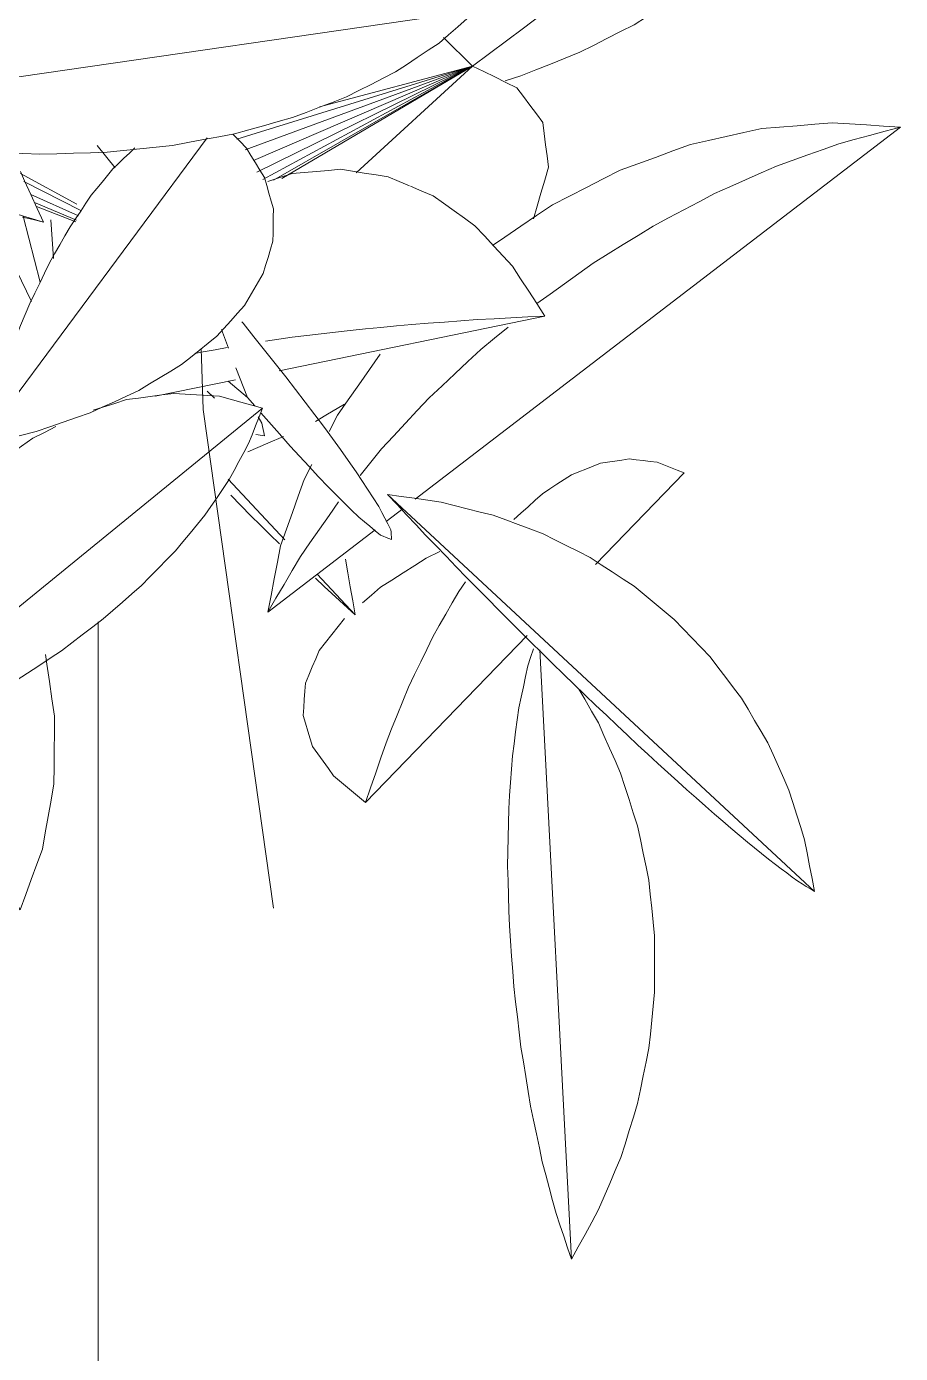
# Model space of a CAD drawing. Header units: metres. Extents: x 13.9 to 26.7, y -0.2 to 3.2.
# Drawn here: x 16.7562 to 16.8175, y 2.1301 to 2.2232 of the extents above; entities that cross this region are included whole.
import ezdxf

# ---------------------------------------------------------------- set-up
doc = ezdxf.new("R2010")
doc.units = ezdxf.units.M
for name, color, linetype, lineweight in [('Importações nas famílias', 10, 'Continuous', 5), ('Quadro estrutural', 7, 'Continuous', 5), ('Vegetação', 7, 'Continuous', 5)]:
    doc.layers.add(name, color=color, linetype=linetype, lineweight=lineweight)

# ---------------------------------------------------------------- blocks, each defined once
blk = doc.blocks.new('Planta_pergolado_12200 - plantas pergolado_skp_Component_12-V128-Corte 1')
at = {"layer": 'Importações nas famílias'}
blk.add_line((16.730251, 1.06212), (16.700287, 1.089993), dxfattribs=at)
at = {"layer": 'Importações nas famílias', "flags": 128}
for points in [[(16.700287, 1.089993), (16.700953, 1.089281), (16.70162, 1.08857), (16.702287, 1.087859), (16.702954, 1.087147)], [(16.704052, 1.089455), (16.703111, 1.08959), (16.702169, 1.089724), (16.701228, 1.089858), (16.700287, 1.089993)], [(16.707704, 1.08853), (16.706791, 1.088761), (16.705878, 1.088993), (16.704965, 1.089224), (16.704052, 1.089455)], [(16.711203, 1.087227), (16.710328, 1.087553), (16.709453, 1.087878), (16.708579, 1.088204), (16.707704, 1.08853)], [(16.702954, 1.087147), (16.703669, 1.086404), (16.704385, 1.08566), (16.705101, 1.084917), (16.705817, 1.084173)], [(16.714509, 1.085561), (16.713683, 1.085978), (16.712856, 1.086394), (16.712029, 1.086811), (16.711203, 1.087227)], [(16.717587, 1.083551), (16.716817, 1.084054), (16.716048, 1.084556), (16.715279, 1.085059), (16.714509, 1.085561)], [(16.705817, 1.084173), (16.706564, 1.083415), (16.707312, 1.082657), (16.70806, 1.081899), (16.708808, 1.081141)], [(16.720401, 1.081218), (16.719697, 1.081802), (16.718994, 1.082385), (16.71829, 1.082968), (16.717587, 1.083551)], [(16.708808, 1.081141), (16.709571, 1.080386), (16.710333, 1.079631), (16.711096, 1.078876), (16.711858, 1.078121)], [(16.72292, 1.07859), (16.72229, 1.079247), (16.72166, 1.079904), (16.72103, 1.080561), (16.720401, 1.081218)], [(16.711858, 1.078121), (16.712618, 1.077387), (16.713377, 1.076653), (16.714136, 1.075919), (16.714895, 1.075185)], [(16.725117, 1.075694), (16.724568, 1.076418), (16.724019, 1.077142), (16.723469, 1.077866), (16.72292, 1.07859)], [(16.714895, 1.075185), (16.715634, 1.074489), (16.716372, 1.073793), (16.71711, 1.073097), (16.717848, 1.072401)], [(16.726967, 1.072563), (16.726505, 1.073346), (16.726042, 1.074128), (16.72558, 1.074911), (16.725117, 1.075694)], [(16.717848, 1.072401), (16.718548, 1.071759), (16.719248, 1.071117), (16.719948, 1.070476), (16.720647, 1.069834)], [(16.72845, 1.069232), (16.728079, 1.070065), (16.727708, 1.070897), (16.727338, 1.07173), (16.726967, 1.072563)], [(16.720647, 1.069834), (16.721293, 1.069262), (16.721938, 1.06869), (16.722583, 1.068118), (16.723228, 1.067545)], [(16.729548, 1.065738), (16.729273, 1.066612), (16.728999, 1.067485), (16.728724, 1.068359), (16.72845, 1.069232)], [(16.723228, 1.067545), (16.723803, 1.067056), (16.724378, 1.066567), (16.724953, 1.066077), (16.725528, 1.065588)], [(16.725528, 1.065588), (16.726019, 1.065193), (16.726511, 1.064798), (16.727003, 1.064403), (16.727494, 1.064008)], [(16.730251, 1.06212), (16.730075, 1.063024), (16.729899, 1.063929), (16.729724, 1.064833), (16.729548, 1.065738)], [(16.727494, 1.064008), (16.727891, 1.063717), (16.728288, 1.063426), (16.728684, 1.063134), (16.729081, 1.062843)], [(16.729081, 1.062843), (16.729373, 1.062662), (16.729666, 1.062481), (16.729958, 1.062301), (16.730251, 1.06212)]]:
    blk.add_lwpolyline(points, dxfattribs=at)
blk = doc.blocks.new('Planta_pergolado_12200 - plantas pergolado_skp_Component_12-V129-Corte 1')
at = {"layer": 'Importações nas famílias'}
blk.add_line((16.713184, 1.036307), (16.710977, 1.079085), dxfattribs=at)
at = {"layer": 'Importações nas famílias', "flags": 128}
for points in [[(16.710517, 1.079166), (16.71032, 1.07856), (16.710123, 1.077955)], [(16.710123, 1.077955), (16.709966, 1.077222), (16.70981, 1.076489), (16.709653, 1.075756), (16.709496, 1.075023)], [(16.715077, 1.07396), (16.714598, 1.074792), (16.714119, 1.075624), (16.713711, 1.076334)], [(16.709496, 1.075023), (16.709384, 1.07418), (16.709271, 1.073337), (16.709158, 1.072494), (16.709046, 1.071651)], [(16.716636, 1.070427), (16.716246, 1.07131), (16.715856, 1.072193), (16.715467, 1.073077), (16.715077, 1.07396)], [(16.709046, 1.071651), (16.708979, 1.070717), (16.708913, 1.069784), (16.708847, 1.06885), (16.708781, 1.067916)], [(16.717821, 1.066729), (16.717525, 1.067653), (16.717228, 1.068578), (16.716932, 1.069502), (16.716636, 1.070427)], [(16.708781, 1.067916), (16.708763, 1.066914), (16.708745, 1.065912), (16.708727, 1.06491), (16.708709, 1.063908)], [(16.718619, 1.062907), (16.71842, 1.063862), (16.71822, 1.064818), (16.718021, 1.065773), (16.717821, 1.066729)], [(16.708709, 1.063908), (16.70874, 1.06286), (16.708771, 1.061813), (16.708801, 1.060766), (16.708832, 1.059719)], [(16.719022, 1.059004), (16.718921, 1.05998), (16.71882, 1.060955), (16.71872, 1.061931), (16.718619, 1.062907)], [(16.708832, 1.059719), (16.70891, 1.058651), (16.708989, 1.057583), (16.709067, 1.056515), (16.709146, 1.055448)], [(16.719024, 1.055063), (16.719023, 1.056048), (16.719023, 1.057033), (16.719022, 1.058019), (16.719022, 1.059004)], [(16.709146, 1.055448), (16.70927, 1.054385), (16.709395, 1.053321), (16.709519, 1.052258), (16.709644, 1.051195)], [(16.718626, 1.051127), (16.718725, 1.052111), (16.718825, 1.053095), (16.718924, 1.054079), (16.719024, 1.055063)], [(16.709644, 1.051195), (16.709811, 1.050161), (16.709979, 1.049128), (16.710146, 1.048094), (16.710314, 1.04706)], [(16.717832, 1.047241), (16.71803, 1.048213), (16.718229, 1.049184), (16.718427, 1.050156), (16.718626, 1.051127)], [(16.710314, 1.04706), (16.710521, 1.04608), (16.710727, 1.045101), (16.710934, 1.044121), (16.711141, 1.043141)], [(16.716651, 1.043448), (16.716946, 1.044397), (16.717241, 1.045345), (16.717536, 1.046293), (16.717832, 1.047241)], [(16.715095, 1.03979), (16.715484, 1.040705), (16.715873, 1.041619), (16.716262, 1.042534), (16.716651, 1.043448)], [(16.711141, 1.043141), (16.711382, 1.042238), (16.711623, 1.041334), (16.711864, 1.040431), (16.712105, 1.039528)], [(16.712105, 1.039528), (16.712375, 1.038723), (16.712644, 1.037918), (16.712914, 1.037112), (16.713184, 1.036307)], [(16.713184, 1.036307), (16.713662, 1.037178), (16.71414, 1.038049), (16.714618, 1.038919), (16.715095, 1.03979)]]:
    blk.add_lwpolyline(points, dxfattribs=at)
blk = doc.blocks.new('Planta_pergolado_12200 - plantas pergolado_skp_Component_12-V890-Corte 1')
at = {"layer": 'Importações nas famílias'}
blk.add_line((16.768877, 2.215402), (16.752853, 2.193777), dxfattribs=at)
at = {"layer": 'Importações nas famílias', "flags": 128}
for points in [[(16.771643, 2.214693), (16.771175, 2.215171), (16.770706, 2.215649)], [(16.763813, 2.214711), (16.763429, 2.214341), (16.763045, 2.213972), (16.76266, 2.213602), (16.762276, 2.213233)], [(16.772907, 2.212614), (16.772591, 2.213134), (16.772275, 2.213654), (16.771959, 2.214174), (16.771643, 2.214693)], [(16.762276, 2.213233), (16.761896, 2.212769), (16.761516, 2.212305), (16.761135, 2.211842), (16.760755, 2.211378)], [(16.773532, 2.210417), (16.773376, 2.210967), (16.77322, 2.211516), (16.773064, 2.212065), (16.772907, 2.212614)], [(16.760755, 2.211378), (16.760382, 2.210826), (16.76001, 2.210274), (16.759638, 2.209721), (16.759265, 2.209169)], [(16.773503, 2.208154), (16.77351, 2.20872), (16.773517, 2.209285), (16.773525, 2.209851), (16.773532, 2.210417)], [(16.759265, 2.209169), (16.758905, 2.208534), (16.758545, 2.207899), (16.758184, 2.207264), (16.757824, 2.206629)], [(16.77282, 2.205876), (16.77299, 2.206446), (16.773161, 2.207015), (16.773332, 2.207584), (16.773503, 2.208154)], [(16.757824, 2.206629), (16.75748, 2.205919), (16.757136, 2.205208), (16.756792, 2.204498), (16.756448, 2.203787)], [(16.771499, 2.203639), (16.771829, 2.204198), (16.772159, 2.204758), (16.77249, 2.205317), (16.77282, 2.205876)], [(16.756448, 2.203787), (16.756123, 2.203009), (16.755799, 2.202231), (16.755475, 2.201452), (16.755151, 2.200674)], [(16.769572, 2.201494), (16.770054, 2.20203), (16.770536, 2.202567), (16.771017, 2.203103), (16.771499, 2.203639)], [(16.767084, 2.199492), (16.767706, 2.199992), (16.768328, 2.200493), (16.76895, 2.200994), (16.769572, 2.201494)], [(16.755151, 2.200674), (16.75485, 2.199837), (16.754549, 2.199), (16.754249, 2.198162), (16.753948, 2.197325)], [(16.764093, 2.197679), (16.764841, 2.198132), (16.765589, 2.198586), (16.766336, 2.199039), (16.767084, 2.199492)], [(16.753948, 2.197325), (16.753674, 2.196438), (16.753401, 2.195551), (16.753127, 2.194664), (16.752853, 2.193777)], [(16.760669, 2.196099), (16.761525, 2.196494), (16.762381, 2.196889), (16.763237, 2.197284), (16.764093, 2.197679)], [(16.756893, 2.194788), (16.757837, 2.195116), (16.758781, 2.195443), (16.759725, 2.195771), (16.760669, 2.196099)], [(16.752853, 2.193777), (16.753863, 2.19403), (16.754873, 2.194282), (16.755883, 2.194535), (16.756893, 2.194788)]]:
    blk.add_lwpolyline(points, dxfattribs=at)
blk = doc.blocks.new('Planta_pergolado_12200 - plantas pergolado_skp_Component_12-V891-Corte 1')
at = {"layer": 'Importações nas famílias'}
for p, q in [((16.740222, 2.214642), (16.747721, 2.212395)), ((16.755399, 2.210094), (16.757402, 2.209494))]:
    blk.add_line(p, q, dxfattribs=at)
at = {"layer": 'Importações nas famílias', "flags": 128}
for points in [[(16.746174, 2.212422), (16.747058, 2.212176), (16.747942, 2.21193)], [(16.757402, 2.209494), (16.75696, 2.210461), (16.756519, 2.211428), (16.756078, 2.212395), (16.755778, 2.213053)], [(16.755938, 2.209852), (16.75667, 2.209673), (16.757402, 2.209494)]]:
    blk.add_lwpolyline(points, dxfattribs=at)
blk = doc.blocks.new('Planta_pergolado_12200 - plantas pergolado_skp_Component_12-V893-Corte 1')
at = {"layer": 'Importações nas famílias'}
blk.add_line((16.741189, 2.170685), (16.77277, 2.19644), dxfattribs=at)
at = {"layer": 'Importações nas famílias', "flags": 128}
for points in [[(16.766538, 2.197471), (16.765713, 2.197362), (16.764887, 2.197254), (16.764062, 2.197145), (16.763236, 2.197037)], [(16.769741, 2.19727), (16.768941, 2.19732), (16.76814, 2.19737), (16.767339, 2.197421), (16.766538, 2.197471)], [(16.763236, 2.197037), (16.762405, 2.196772), (16.761574, 2.196508), (16.760884, 2.196288)], [(16.77277, 2.19644), (16.772013, 2.196648), (16.771256, 2.196855), (16.770499, 2.197063), (16.769741, 2.19727)], [(16.771794, 2.193948), (16.772038, 2.194571), (16.772282, 2.195194), (16.772526, 2.195817), (16.77277, 2.19644)], [(16.758279, 2.19515), (16.757462, 2.194735), (16.756645, 2.194321)], [(16.756645, 2.194321), (16.755861, 2.193767), (16.755077, 2.193212), (16.754294, 2.192658), (16.75351, 2.192103)], [(16.770439, 2.191429), (16.770778, 2.192059), (16.771116, 2.192689), (16.771455, 2.193318), (16.771794, 2.193948)], [(16.75351, 2.192103), (16.752778, 2.191422), (16.752046, 2.19074), (16.751314, 2.190058), (16.750582, 2.189377)], [(16.768721, 2.188912), (16.76915, 2.189541), (16.76958, 2.190171), (16.770009, 2.1908), (16.770439, 2.191429)], [(16.750582, 2.189377), (16.749919, 2.188584), (16.749256, 2.187791), (16.748593, 2.186999)], [(16.766659, 2.186424), (16.767174, 2.187046), (16.76769, 2.187668), (16.768205, 2.18829), (16.768721, 2.188912)], [(16.764275, 2.183992), (16.764871, 2.1846), (16.765467, 2.185208), (16.766063, 2.185816), (16.766659, 2.186424)], [(16.746772, 2.184436), (16.746193, 2.18355), (16.745614, 2.182665)], [(16.761597, 2.181645), (16.762267, 2.182232), (16.762936, 2.182819), (16.763606, 2.183406), (16.764275, 2.183992)], [(16.745614, 2.182665), (16.745133, 2.181708), (16.744652, 2.180751), (16.744171, 2.179794), (16.743691, 2.178837)], [(16.758654, 2.179408), (16.75939, 2.179967), (16.760126, 2.180527), (16.760861, 2.181086), (16.761597, 2.181645)], [(16.743691, 2.178837), (16.743319, 2.177831), (16.742947, 2.176825), (16.742576, 2.175819), (16.742204, 2.174813)], [(16.755478, 2.177306), (16.756272, 2.177831), (16.757066, 2.178357), (16.75786, 2.178882), (16.758654, 2.179408)], [(16.752106, 2.175362), (16.752949, 2.175848), (16.753792, 2.176334), (16.754635, 2.17682), (16.755478, 2.177306)], [(16.748574, 2.173597), (16.749457, 2.174038), (16.75034, 2.17448), (16.751223, 2.174921), (16.752106, 2.175362)], [(16.742204, 2.174813), (16.74195, 2.173781), (16.741697, 2.172749), (16.741443, 2.171717), (16.741189, 2.170685)], [(16.744921, 2.172033), (16.745834, 2.172424), (16.746748, 2.172815), (16.747661, 2.173206), (16.748574, 2.173597)], [(16.741189, 2.170685), (16.742122, 2.171022), (16.743055, 2.171359), (16.743988, 2.171696), (16.744921, 2.172033)]]:
    blk.add_lwpolyline(points, dxfattribs=at)
blk = doc.blocks.new('Planta_pergolado_12200 - plantas pergolado_skp_Component_17-V894-Corte 1')
at = {"layer": 'Importações nas famílias'}
for p, q in [((16.731131, 2.246565), (16.731791, 2.245897)), ((16.734578, 2.238673), (16.733928, 2.239553)), ((16.735282, 2.237777), (16.734578, 2.238673)), ((16.761172, 2.214869), (16.762439, 2.213309)), ((16.755777, 2.212914), (16.759731, 2.210761)), ((16.756018, 2.212334), (16.76001, 2.210306)), ((16.756519, 2.211442), (16.759855, 2.209928)), ((16.756777, 2.210862), (16.759726, 2.209642)), ((16.759664, 2.209502), (16.7569, 2.210592)), ((16.770387, 2.200639), (16.769884, 2.201954)), ((16.77131, 2.202501), (16.771403, 2.20239)), ((16.771714, 2.197173), (16.770909, 2.199276)), ((16.77037, 2.198323), (16.771714, 2.197173)), ((16.771714, 2.197173), (16.77037, 2.198323)), ((16.769402, 2.197141), (16.76889, 2.197633)), ((16.772228, 2.196589), (16.771714, 2.197173)), ((16.772463, 2.195825), (16.772713, 2.195375))]:
    blk.add_line(p, q, dxfattribs=at)
at = {"layer": 'Importações nas famílias', "flags": 128}
for points in [[(16.727947, 2.252295), (16.727816, 2.25261), (16.727684, 2.252925), (16.727552, 2.253239)], [(16.728242, 2.253506), (16.728511, 2.253334), (16.728779, 2.253162)], [(16.729248, 2.250161), (16.728923, 2.250694), (16.728597, 2.251228), (16.728272, 2.251762), (16.727947, 2.252295)], [(16.728779, 2.253162), (16.729227, 2.252757), (16.729675, 2.252351)], [(16.731234, 2.247295), (16.730737, 2.248011), (16.730241, 2.248728), (16.729744, 2.249444), (16.729248, 2.250161)], [(16.728534, 2.24762), (16.728499, 2.247843), (16.728465, 2.248066), (16.72843, 2.248289), (16.728396, 2.248512)], [(16.728396, 2.248512), (16.728618, 2.248422), (16.728841, 2.248331), (16.729064, 2.248241), (16.729287, 2.24815)], [(16.729287, 2.24815), (16.729748, 2.247754), (16.730209, 2.247358), (16.73067, 2.246962), (16.731131, 2.246565)], [(16.771403, 2.20239), (16.772155, 2.201451), (16.772908, 2.200512), (16.77366, 2.199572), (16.774413, 2.198633)], [(16.774413, 2.198633), (16.77509, 2.197745), (16.775768, 2.196857), (16.776445, 2.195968), (16.777123, 2.19508)], [(16.774703, 2.193772), (16.773956, 2.194622), (16.773209, 2.195472), (16.772643, 2.196116)], [(16.772916, 2.194495), (16.772765, 2.19452), (16.772614, 2.194544), (16.772462, 2.194569), (16.772311, 2.194594)], [(16.772713, 2.195375), (16.772764, 2.195155), (16.772815, 2.194935), (16.772866, 2.194715), (16.772916, 2.194495)], [(16.777123, 2.19508), (16.777679, 2.194304), (16.778235, 2.193527), (16.778792, 2.192751), (16.779348, 2.191974)], [(16.777372, 2.190906), (16.776705, 2.191622), (16.776038, 2.192339), (16.775371, 2.193055), (16.774703, 2.193772)], [(16.779348, 2.191974), (16.779745, 2.191362), (16.780142, 2.19075), (16.780539, 2.190139), (16.780936, 2.189527)], [(16.779539, 2.188771), (16.778997, 2.189305), (16.778456, 2.189838), (16.777914, 2.190372), (16.777372, 2.190906)], [(16.780936, 2.189527), (16.781147, 2.189121), (16.781358, 2.188715), (16.781569, 2.18831), (16.781779, 2.187904)], [(16.781056, 2.187513), (16.780677, 2.187827), (16.780298, 2.188142), (16.779918, 2.188456), (16.779539, 2.188771)], [(16.78182, 2.187217), (16.781629, 2.187291), (16.781438, 2.187365), (16.781247, 2.187439), (16.781056, 2.187513)], [(16.781779, 2.187904), (16.78179, 2.187732), (16.7818, 2.187561), (16.78181, 2.187389), (16.78182, 2.187217)]]:
    blk.add_lwpolyline(points, dxfattribs=at)
blk = doc.blocks.new('Planta_pergolado_12200 - plantas pergolado_skp_Component_16-V895-Corte 1')
for name, p in [('Planta_pergolado_12200 - plantas pergolado_skp_Component_17-V894-Corte 1', (0, 0)), ('Planta_pergolado_12200 - plantas pergolado_skp_Component_12-V890-Corte 1', (0, 0)), ('Planta_pergolado_12200 - plantas pergolado_skp_Component_12-V891-Corte 1', (0, 0)), ('Planta_pergolado_12200 - plantas pergolado_skp_Component_12-V893-Corte 1', (0, 0)), ('Planta_pergolado_12200 - plantas pergolado_skp_Component_12-V128-Corte 1', (0.081263, 1.100383)), ('Planta_pergolado_12200 - plantas pergolado_skp_Component_12-V129-Corte 1', (0.081263, 1.100383))]:
    blk.add_blockref(name, p)
blk = doc.blocks.new('Planta_pergolado_12200 - plantas pergolado_skp_-3067442-Corte 1')
at = {"layer": 'Importações nas famílias'}
for p, q in [((16.768612, 2.196333), (16.768463, 2.20062)), ((16.773545, 2.161345), (16.768612, 2.196333))]:
    blk.add_line(p, q, dxfattribs=at)
blk.add_blockref('Planta_pergolado_12200 - plantas pergolado_skp_Component_16-V895-Corte 1', (0, 0))
blk = doc.blocks.new('Planta_pergolado_12200 - plantas pergolado_skp_-3067443-Corte 1')
blk.add_blockref('Planta_pergolado_12200 - plantas pergolado_skp_-3067442-Corte 1', (0, 0))
blk = doc.blocks.new('Planta_pergolado_12200 - plantas pergolado_skp_Component_12-V2168-Corte 1')
at = {"layer": 'Importações nas famílias'}
for p, q in [((16.802347, 2.191892), (16.796137, 2.185459)), ((16.784258, 2.185906), (16.785216, 2.186373)), ((16.787013, 2.184247), (16.786537, 2.18356)), ((16.791335, 2.180486), (16.779998, 2.168743))]:
    blk.add_line(p, q, dxfattribs=at)
at = {"layer": 'Importações nas famílias', "flags": 128}
for points in [[(16.79849, 2.192867), (16.797988, 2.192793), (16.797486, 2.192719), (16.796983, 2.192645), (16.796481, 2.192571)], [(16.800452, 2.19264), (16.799962, 2.192697), (16.799471, 2.192753), (16.79898, 2.19281), (16.79849, 2.192867)], [(16.802347, 2.191892), (16.801874, 2.192079), (16.8014, 2.192266), (16.800926, 2.192453), (16.800452, 2.19264)], [(16.794449, 2.191755), (16.793941, 2.191424), (16.793433, 2.191092), (16.792925, 2.190761), (16.792417, 2.190429)], [(16.796481, 2.192571), (16.795973, 2.192367), (16.795465, 2.192163), (16.794957, 2.191959), (16.794449, 2.191755)], [(16.792417, 2.190429), (16.791914, 2.189973), (16.791411, 2.189518), (16.790908, 2.189062), (16.790406, 2.188607)], [(16.781042, 2.183857), (16.781846, 2.184369), (16.78265, 2.184881), (16.783454, 2.185394), (16.784258, 2.185906)], [(16.779781, 2.182766), (16.780411, 2.183311), (16.781042, 2.183857)], [(16.786537, 2.18356), (16.786084, 2.182768), (16.78563, 2.181976), (16.785177, 2.181184), (16.784723, 2.180392)], [(16.776751, 2.179413), (16.777194, 2.179978), (16.777636, 2.180544), (16.778078, 2.181109), (16.77852, 2.181675)], [(16.784723, 2.180392), (16.784297, 2.179504), (16.78387, 2.178616), (16.783443, 2.177728), (16.783016, 2.17684)], [(16.775778, 2.177123), (16.776021, 2.177695), (16.776264, 2.178268), (16.776508, 2.17884), (16.776751, 2.179413)], [(16.775621, 2.174859), (16.77566, 2.175425), (16.775699, 2.175991), (16.775738, 2.176557), (16.775778, 2.177123)], [(16.783016, 2.17684), (16.782621, 2.175865), (16.782226, 2.174891), (16.781831, 2.173917), (16.781436, 2.172942)], [(16.776286, 2.172674), (16.77612, 2.17322), (16.775954, 2.173766), (16.775787, 2.174312), (16.775621, 2.174859)], [(16.777757, 2.170619), (16.777389, 2.171133), (16.777021, 2.171646), (16.776654, 2.17216), (16.776286, 2.172674)], [(16.781436, 2.172942), (16.781076, 2.171892), (16.780717, 2.170843), (16.780358, 2.169793), (16.779998, 2.168743)], [(16.779998, 2.168743), (16.779438, 2.169212), (16.778878, 2.169681), (16.778317, 2.17015), (16.777757, 2.170619)]]:
    blk.add_lwpolyline(points, dxfattribs=at)
blk = doc.blocks.new('Planta_pergolado_12200 - plantas pergolado_skp_Component_12-V2169-Corte 1')
at = {"layer": 'Importações nas famílias'}
for p, q in [((16.792584, 2.2029), (16.773948, 2.19906)), ((16.770879, 2.198428), (16.765243, 2.197266))]:
    blk.add_line(p, q, dxfattribs=at)
at = {"layer": 'Importações nas famílias', "flags": 128}
for points in [[(16.774846, 2.212905), (16.775697, 2.212979), (16.776548, 2.213053), (16.777399, 2.213127), (16.778251, 2.2132)], [(16.778251, 2.2132), (16.779082, 2.213069), (16.779913, 2.212938), (16.780745, 2.212807), (16.781576, 2.212675)], [(16.773143, 2.212351), (16.773994, 2.212628), (16.774846, 2.212905)], [(16.781576, 2.212675), (16.782368, 2.212342), (16.783078, 2.212043)], [(16.78316, 2.212009), (16.783952, 2.211676), (16.784744, 2.211342)], [(16.784744, 2.211342), (16.785477, 2.210815), (16.786211, 2.210288), (16.786945, 2.20976), (16.787679, 2.209233)], [(16.787679, 2.209233), (16.788337, 2.208524), (16.788996, 2.207815), (16.789654, 2.207106), (16.790313, 2.206397)], [(16.790313, 2.206397), (16.790881, 2.205522), (16.791449, 2.204648), (16.792016, 2.203774), (16.792584, 2.2029)], [(16.792584, 2.2029), (16.791395, 2.202837), (16.790205, 2.202774), (16.789016, 2.202711), (16.787826, 2.202648)], [(16.783252, 2.202312), (16.782167, 2.202208), (16.781082, 2.202105), (16.779997, 2.202001), (16.778912, 2.201897)], [(16.787826, 2.202648), (16.786683, 2.202564), (16.785539, 2.20248), (16.784395, 2.202396), (16.783252, 2.202312)], [(16.774854, 2.201408), (16.773922, 2.201268), (16.772989, 2.201128)], [(16.778912, 2.201897), (16.777897, 2.201775), (16.776883, 2.201652), (16.775869, 2.20153), (16.774854, 2.201408)], [(16.770284, 2.200693), (16.769444, 2.200537), (16.768604, 2.200382), (16.76801, 2.200272)]]:
    blk.add_lwpolyline(points, dxfattribs=at)
blk = doc.blocks.new('Planta_pergolado_12200 - plantas pergolado_skp_Component_12-V2170-Corte 1')
at = {"layer": 'Importações nas famílias'}
for p, q in [((16.817535, 2.216164), (16.78349, 2.190053)), ((16.777447, 2.194807), (16.778034, 2.195937)), ((16.775688, 2.19142), (16.776241, 2.192485)), ((16.782632, 2.189395), (16.781446, 2.188486)), ((16.780668, 2.187889), (16.77314, 2.182115))]:
    blk.add_line(p, q, dxfattribs=at)
at = {"layer": 'Importações nas famílias', "flags": 128}
for points in [[(16.802806, 2.214936), (16.804056, 2.215215), (16.805306, 2.215495), (16.806556, 2.215774), (16.807806, 2.216054)], [(16.807806, 2.216054), (16.809043, 2.216157), (16.81028, 2.21626), (16.811518, 2.216363), (16.812755, 2.216466)], [(16.812755, 2.216466), (16.81395, 2.216391), (16.815145, 2.216315), (16.81634, 2.21624), (16.817535, 2.216164)], [(16.817535, 2.216164), (16.816454, 2.21587), (16.815372, 2.215577), (16.814291, 2.215283), (16.813209, 2.214989)], [(16.813209, 2.214989), (16.812118, 2.214599), (16.811026, 2.214208), (16.809934, 2.213818), (16.808843, 2.213427)], [(16.797872, 2.213139), (16.799106, 2.213588), (16.800339, 2.214037), (16.801573, 2.214486), (16.802806, 2.214936)], [(16.793119, 2.210705), (16.794307, 2.211313), (16.795496, 2.211922), (16.796684, 2.21253), (16.797872, 2.213139)], [(16.808843, 2.213427), (16.807753, 2.212944), (16.806663, 2.212461), (16.805573, 2.211978), (16.804483, 2.211495)], [(16.804483, 2.211495), (16.803408, 2.210924), (16.802332, 2.210354), (16.801256, 2.209784), (16.80018, 2.209213)], [(16.788912, 2.207862), (16.789774, 2.208445), (16.790889, 2.209198), (16.792004, 2.209951), (16.793119, 2.210705)], [(16.80018, 2.209213), (16.79913, 2.208562), (16.798081, 2.207911), (16.797031, 2.20726), (16.795981, 2.206609)], [(16.795981, 2.206609), (16.794969, 2.205884), (16.793957, 2.205159), (16.792944, 2.204434), (16.792016, 2.20377)], [(16.790005, 2.202129), (16.789042, 2.201338), (16.788079, 2.200548)], [(16.778034, 2.195937), (16.778782, 2.197007), (16.77953, 2.198078), (16.780279, 2.199149), (16.781027, 2.200219)], [(16.788079, 2.200548), (16.787175, 2.199701), (16.786271, 2.198854), (16.785367, 2.198007), (16.784463, 2.197159)], [(16.784463, 2.197159), (16.783629, 2.196265), (16.782795, 2.19537), (16.781961, 2.194476), (16.781127, 2.193581)], [(16.781127, 2.193581), (16.780371, 2.192649), (16.779616, 2.191717)], [(16.774043, 2.186777), (16.774455, 2.187938), (16.774866, 2.189099), (16.775277, 2.19026), (16.775688, 2.19142)], [(16.778105, 2.189853), (16.777437, 2.188894), (16.776769, 2.187935), (16.776101, 2.186976), (16.775433, 2.186017)], [(16.77314, 2.182115), (16.773366, 2.183281), (16.773592, 2.184446), (16.773817, 2.185612), (16.774043, 2.186777)], [(16.775433, 2.186017), (16.77486, 2.185042), (16.774286, 2.184066), (16.773713, 2.183091), (16.77314, 2.182115)]]:
    blk.add_lwpolyline(points, dxfattribs=at)
blk = doc.blocks.new('Planta_pergolado_12200 - plantas pergolado_skp_Component_17-V2172-Corte 1')
at = {"layer": 'Importações nas famílias'}
for p, q in [((16.787515, 2.220452), (16.785471, 2.222449)), ((16.787515, 2.220452), (16.77097, 2.215313)), ((16.787515, 2.220452), (16.771548, 2.214579)), ((16.787515, 2.220452), (16.772144, 2.213821)), ((16.787515, 2.220452), (16.772363, 2.212998)), ((16.787515, 2.220452), (16.772792, 2.212484)), ((16.787515, 2.220452), (16.773552, 2.212436)), ((16.787515, 2.220452), (16.774122, 2.212553)), ((16.776778, 2.217587), (16.787515, 2.220452)), ((16.787515, 2.220452), (16.779332, 2.212958)), ((16.757177, 2.205281), (16.755972, 2.209922)), ((16.758115, 2.206934), (16.757923, 2.209646)), ((16.756563, 2.203932), (16.754822, 2.207503))]:
    blk.add_line(p, q, dxfattribs=at)
at = {"layer": 'Importações nas famílias', "flags": 128}
for points in [[(16.792264, 2.223996), (16.791077, 2.22311), (16.78989, 2.222224), (16.788702, 2.221338), (16.787515, 2.220452)], [(16.787515, 2.220452), (16.788292, 2.220068), (16.78907, 2.219685), (16.789847, 2.219302), (16.790624, 2.218918)], [(16.790624, 2.218918), (16.791078, 2.218313), (16.791531, 2.217708), (16.791985, 2.217103), (16.792439, 2.216498)], [(16.792439, 2.216498), (16.792538, 2.215712), (16.792637, 2.214927), (16.792736, 2.214141), (16.792835, 2.213355)], [(16.792835, 2.213355), (16.792573, 2.212443), (16.79231, 2.21153), (16.792048, 2.210617), (16.791794, 2.209733)], [(16.778518, 2.196709), (16.777208, 2.195931), (16.776493, 2.195507)], [(16.77425, 2.194446), (16.773132, 2.193966), (16.771749, 2.193372)]]:
    blk.add_lwpolyline(points, dxfattribs=at)
blk = doc.blocks.new('Planta_pergolado_12200 - plantas pergolado_skp_Component_16-V2173-Corte 1')
for name in ['Planta_pergolado_12200 - plantas pergolado_skp_Component_17-V2172-Corte 1', 'Planta_pergolado_12200 - plantas pergolado_skp_Component_12-V2170-Corte 1', 'Planta_pergolado_12200 - plantas pergolado_skp_Component_12-V2169-Corte 1', 'Planta_pergolado_12200 - plantas pergolado_skp_Component_12-V2168-Corte 1']:
    blk.add_blockref(name, (0, 0))
blk = doc.blocks.new('Planta_pergolado_12200 - plantas pergolado_skp_-V2184-Corte 1')
blk.add_blockref('Planta_pergolado_12200 - plantas pergolado_skp_Component_16-V2173-Corte 1', (0, 0))
blk = doc.blocks.new('Planta_pergolado_12200 - plantas pergolado_skp_-3067412-Corte 1')
blk.add_blockref('Planta_pergolado_12200 - plantas pergolado_skp_-V2184-Corte 1', (0, 0))
blk = doc.blocks.new('Planta_pergolado_12200 - plantas pergolado_skp_Component_12-V2213-Corte 1')
at = {"layer": 'Importações nas famílias'}
for p, q in [((16.774345, 2.187197), (16.770363, 2.191453)), ((16.776478, 2.184505), (16.777093, 2.183921)), ((16.779274, 2.181931), (16.77661, 2.184777))]:
    blk.add_line(p, q, dxfattribs=at)
at = {"layer": 'Importações nas famílias', "flags": 128}
for points in [[(16.770538, 2.190317), (16.771247, 2.189602), (16.771956, 2.188887)], [(16.771956, 2.188887), (16.772625, 2.18823), (16.773295, 2.187572), (16.773965, 2.186915)], [(16.779274, 2.181931), (16.779102, 2.182909), (16.77893, 2.183888), (16.778758, 2.184866), (16.778586, 2.185845)], [(16.777093, 2.183921), (16.777638, 2.183423), (16.778183, 2.182926), (16.778729, 2.182428), (16.779274, 2.181931)]]:
    blk.add_lwpolyline(points, dxfattribs=at)
blk = doc.blocks.new('Planta_pergolado_12200 - plantas pergolado_skp_Component_16-V2214-Corte 1')
blk.add_blockref('Planta_pergolado_12200 - plantas pergolado_skp_Component_12-V2213-Corte 1', (0, 0))
blk = doc.blocks.new('Planta_pergolado_12200 - plantas pergolado_skp_Component_12-V2283-Corte 1')
at = {"layer": 'Importações nas famílias'}
for p, q in [((16.81014, 2.233401), (16.796357, 2.228523)), ((16.790908, 2.219762), (16.789809, 2.219422))]:
    blk.add_line(p, q, dxfattribs=at)
at = {"layer": 'Importações nas famílias', "flags": 128}
for points in [[(16.799973, 2.237494), (16.80093, 2.237317), (16.801893, 2.237139), (16.802856, 2.23696), (16.803819, 2.236782)], [(16.803819, 2.236782), (16.804673, 2.236438), (16.805528, 2.236094), (16.806382, 2.23575), (16.807237, 2.235407)], [(16.807237, 2.235407), (16.807963, 2.234905), (16.808689, 2.234404), (16.809414, 2.233902), (16.81014, 2.233401)], [(16.81014, 2.233401), (16.8096, 2.2327), (16.809059, 2.231999), (16.808518, 2.231298), (16.807977, 2.230597)], [(16.807977, 2.230597), (16.807322, 2.229939), (16.806666, 2.229282), (16.80601, 2.228625), (16.805354, 2.227968)], [(16.805354, 2.227968), (16.80459, 2.227362), (16.803827, 2.226756), (16.803063, 2.226151), (16.802299, 2.225545)], [(16.802299, 2.225545), (16.801436, 2.224997), (16.800573, 2.224449), (16.79971, 2.223901), (16.798847, 2.223353)], [(16.798847, 2.223353), (16.797894, 2.22287), (16.796942, 2.222386), (16.795989, 2.221902), (16.795036, 2.221419)], [(16.795036, 2.221419), (16.794004, 2.221004), (16.792972, 2.22059), (16.79194, 2.220176), (16.790908, 2.219762)]]:
    blk.add_lwpolyline(points, dxfattribs=at)
blk = doc.blocks.new('Planta_pergolado_12200 - plantas pergolado_skp_Component_12-V2285-Corte 1')
at = {"layer": 'Importações nas famílias'}
for p, q in [((16.744844, 2.181085), (16.744497, 2.181717)), ((16.742379, 2.176027), (16.741731, 2.176991)), ((16.755767, 2.161229), (16.748856, 2.173792))]:
    blk.add_line(p, q, dxfattribs=at)
at = {"layer": 'Importações nas famílias', "flags": 128}
for points in [[(16.741731, 2.176991), (16.741123, 2.178023), (16.740516, 2.179055)], [(16.757536, 2.179136), (16.757635, 2.178468), (16.757815, 2.177253), (16.757996, 2.176038), (16.758176, 2.174824)], [(16.758176, 2.174824), (16.758165, 2.173631), (16.758154, 2.172439), (16.758142, 2.171247), (16.758131, 2.170055)], [(16.749896, 2.166406), (16.749187, 2.167203), (16.748477, 2.167999), (16.747767, 2.168796), (16.747058, 2.169593)], [(16.758131, 2.170055), (16.757929, 2.168913), (16.757726, 2.167771), (16.757524, 2.166629), (16.757322, 2.165487)], [(16.75281, 2.163607), (16.752082, 2.164307), (16.751353, 2.165006), (16.750625, 2.165706), (16.749896, 2.166406)], [(16.757322, 2.165487), (16.756933, 2.164423), (16.756544, 2.163358), (16.756155, 2.162294), (16.755767, 2.161229)], [(16.755767, 2.161229), (16.755027, 2.161824), (16.754288, 2.162418), (16.753549, 2.163013), (16.75281, 2.163607)]]:
    blk.add_lwpolyline(points, dxfattribs=at)
blk = doc.blocks.new('Planta_pergolado_12200 - plantas pergolado_skp_Component_16-V2289-Corte 1')
for name in ['Planta_pergolado_12200 - plantas pergolado_skp_Component_12-V2283-Corte 1', 'Planta_pergolado_12200 - plantas pergolado_skp_Component_12-V2285-Corte 1']:
    blk.add_blockref(name, (0, 0))
blk = doc.blocks.new('Planta_pergolado_12200 - plantas pergolado_skp_-V2293-Corte 1')
blk.add_blockref('Planta_pergolado_12200 - plantas pergolado_skp_Component_16-V2289-Corte 1', (0, 0))
blk = doc.blocks.new('Planta_pergolado_12200 - plantas pergolado_skp_-3067414-Corte 1')
for name in ['Planta_pergolado_12200 - plantas pergolado_skp_-V2293-Corte 1', 'Planta_pergolado_12200 - plantas pergolado_skp_Component_16-V2214-Corte 1']:
    blk.add_blockref(name, (0, 0))
blk = doc.blocks.new('Planta_pergolado_12200 - plantas pergolado_skp_Component_12-V1766-Corte 1')
at = {"layer": 'Importações nas famílias'}
blk.add_line((16.607018, 2.230387), (16.556613, 2.225751), dxfattribs=at)
at = {"layer": 'Importações nas famílias', "flags": 128}
for points in [[(16.580014, 2.237695), (16.581247, 2.237883), (16.58248, 2.238072), (16.583713, 2.23826), (16.584945, 2.238449)], [(16.584945, 2.238449), (16.586132, 2.238483), (16.587318, 2.238517), (16.588504, 2.238551), (16.58969, 2.238585)], [(16.58969, 2.238585), (16.590802, 2.238464), (16.591914, 2.238342), (16.593026, 2.238221), (16.594138, 2.2381)], [(16.575012, 2.236341), (16.576263, 2.236679), (16.577513, 2.237018), (16.578764, 2.237356), (16.580014, 2.237695)], [(16.594138, 2.2381), (16.595149, 2.237826), (16.59616, 2.237552), (16.597172, 2.237279), (16.598183, 2.237005)], [(16.598183, 2.237005), (16.59907, 2.236585), (16.599957, 2.236166), (16.600844, 2.235746), (16.601731, 2.235326)], [(16.570057, 2.234418), (16.571296, 2.234899), (16.572535, 2.235379), (16.573774, 2.23586), (16.575012, 2.236341)], [(16.601731, 2.235326), (16.602473, 2.23477), (16.603215, 2.234214), (16.603957, 2.233659), (16.6047, 2.233103)], [(16.565265, 2.231972), (16.566463, 2.232584), (16.567661, 2.233195), (16.568859, 2.233807), (16.570057, 2.234418)], [(16.6047, 2.233103), (16.605279, 2.232424), (16.605859, 2.231745), (16.606438, 2.231066), (16.607018, 2.230387)], [(16.560748, 2.229061), (16.561878, 2.229788), (16.563007, 2.230516), (16.564136, 2.231244), (16.565265, 2.231972)], [(16.607018, 2.230387), (16.606332, 2.229851), (16.605646, 2.229316), (16.60496, 2.22878), (16.604274, 2.228244)], [(16.556613, 2.225751), (16.557647, 2.226578), (16.558681, 2.227406), (16.559715, 2.228233), (16.560748, 2.229061)], [(16.604274, 2.228244), (16.603486, 2.227778), (16.602698, 2.227312), (16.60191, 2.226845), (16.601123, 2.226379)], [(16.601123, 2.226379), (16.600242, 2.225987), (16.599361, 2.225595), (16.59848, 2.225203), (16.5976, 2.224811)], [(16.561384, 2.2243), (16.560191, 2.224663), (16.558999, 2.225026), (16.557806, 2.225388), (16.556613, 2.225751)], [(16.5976, 2.224811), (16.596636, 2.224497), (16.595672, 2.224184), (16.594708, 2.223871), (16.593745, 2.223558)], [(16.566225, 2.223169), (16.565014, 2.223452), (16.563804, 2.223735), (16.562594, 2.224017), (16.561384, 2.2243)], [(16.593745, 2.223558), (16.592708, 2.223326), (16.591672, 2.223095), (16.590636, 2.222864), (16.5896, 2.222633)], [(16.571081, 2.222372), (16.569867, 2.222571), (16.568653, 2.222771), (16.567439, 2.22297), (16.566225, 2.223169)], [(16.5896, 2.222633), (16.588502, 2.222487), (16.587405, 2.22234), (16.586308, 2.222194), (16.585211, 2.222048)], [(16.5759, 2.221916), (16.574696, 2.22203), (16.573491, 2.222144), (16.572286, 2.222258), (16.571081, 2.222372)], [(16.580628, 2.221808), (16.579446, 2.221835), (16.578264, 2.221862), (16.577082, 2.221889), (16.5759, 2.221916)], [(16.585211, 2.222048), (16.584065, 2.221988), (16.582919, 2.221928), (16.581773, 2.221868), (16.580628, 2.221808)]]:
    blk.add_lwpolyline(points, dxfattribs=at)
blk = doc.blocks.new('Planta_pergolado_12200 - plantas pergolado_skp_Component_16-V2377-Corte 1')
at = {"rotation": 2.999999999999923}
blk.add_blockref('Planta_pergolado_12200 - plantas pergolado_skp_Component_12-V1766-Corte 1', (0.320254, -0.872126), dxfattribs=at)
blk = doc.blocks.new('Planta_pergolado_12200 - plantas pergolado_skp_-3067415-Corte 1')
blk.add_blockref('Planta_pergolado_12200 - plantas pergolado_skp_Component_16-V2377-Corte 1', (0, 0))
blk = doc.blocks.new('Planta_pergolado_12200 - plantas pergolado_skp_-3067416-Corte 1')
blk.add_blockref('Planta_pergolado_12200 - plantas pergolado_skp_-3067415-Corte 1', (0, 0))
blk = doc.blocks.new('Planta_pergolado_12200 - plantas pergolado_skp_-3067421-Corte 1')
for name in ['Planta_pergolado_12200 - plantas pergolado_skp_-3067414-Corte 1', 'Planta_pergolado_12200 - plantas pergolado_skp_-3067412-Corte 1', 'Planta_pergolado_12200 - plantas pergolado_skp_-3067416-Corte 1']:
    blk.add_blockref(name, (0, 0))
blk = doc.blocks.new('Planta_pergolado_12200 - Planta_pergolado_12200-3067476-Corte 1')
for name in ['Planta_pergolado_12200 - plantas pergolado_skp_-3067421-Corte 1', 'Planta_pergolado_12200 - plantas pergolado_skp_-3067443-Corte 1']:
    blk.add_blockref(name, (0, 0))
blk = doc.blocks.new('sloupek - Tram-V4408-Corte 1')
at = {"layer": 'Quadro estrutural', "color": 10}
blk.add_line((16.761243, 2.181438), (16.761243, 2.061778), dxfattribs=at)

msp = doc.modelspace()

# ---------------------------------------------------------------- block references
at = {"layer": 'Quadro estrutural', "color": 10}
msp.add_blockref('sloupek - Tram-V4408-Corte 1', (0, 0), dxfattribs=at)
at = {"layer": 'Vegetação', "color": 10}
msp.add_blockref('Planta_pergolado_12200 - Planta_pergolado_12200-3067476-Corte 1', (0, 0), dxfattribs=at)

doc.saveas('drawing.dxf')
